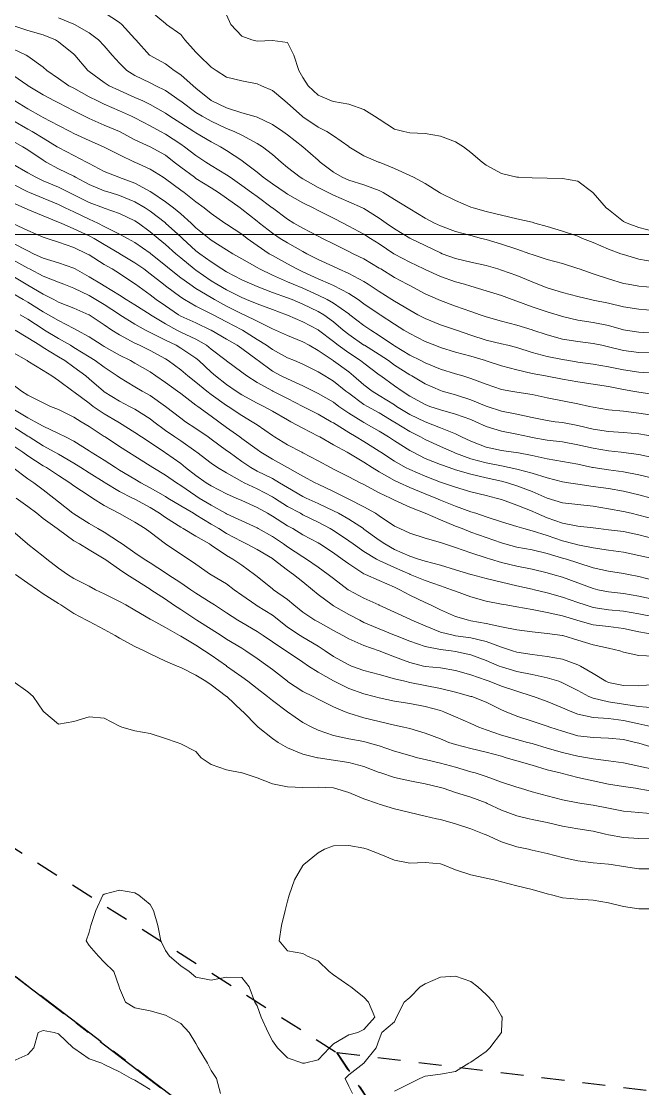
# Model space of a CAD drawing. Header units: centimetres. Extents: x 0 to 642158, y -847 to 649707.
# Drawn here: x 616994.03 to 617014.37, y 620159.41 to 620194.36 of the extents above; entities that cross this region are included whole.
import ezdxf

# ---------------------------------------------------------------- set-up
doc = ezdxf.new("R2010")
doc.units = ezdxf.units.CM
doc.header["$MEASUREMENT"] = 0
doc.linetypes.add('CENTERX2', pattern=[4, 2.5, -0.5, 0.5, -0.5])
doc.linetypes.add('JIS_02_0.7', pattern=[1.35, 0.75, -0.6])
for name, color, linetype, lineweight in [('MEV_grille', 254, 'Continuous', 9), ('WAL_parcellaire agricole', 7, 'JIS_02_0.7', 25), ('WAL_topographie 0.5', 253, 'Continuous', 20)]:
    doc.layers.add(name, color=color, linetype=linetype, lineweight=lineweight)
doc.layers.add('SPW_parcellaire cadastral', color=7, linetype='CENTERX2', lineweight=25, true_color=0xff0542)

# ---------------------------------------------------------------- blocks, each defined once
blk = doc.blocks.new('*U114')
at = {"layer": 'MEV_grille', "transparency": 33554687}
blk.add_lwpolyline([(-1338.461, 0), (1338.461, 0)], dxfattribs=at)
blk = doc.blocks.new('*U115')
at = {"layer": 'MEV_grille', "color": 0, "linetype": 'ByBlock', "lineweight": -2, "transparency": 16777216}
blk.add_blockref('*U114', (0, -2200), dxfattribs=at)

msp = doc.modelspace()

# ---------------------------------------------------------------- linework, layer by layer
at = {"layer": 'SPW_parcellaire cadastral'}
for points in [[(617146.257, 620375.609), (617171.917, 620342.183), (617234.747, 620260.301), (617106.707, 620158.882), (617115.103, 620149.589), (617064.759, 620106.478), (617053.863, 620117.239), (616968.009, 620182.814), (616937.386, 620218.037), (616956.282, 620268.99), (616938.408, 620293.768), (616934.252, 620317.224), (616964.517, 620340.941), (617015.701, 620270.757), (617035.118, 620286.317), (617053.068, 620300.715), (617070.714, 620314.879), (617111.129, 620347.351), (617146.257, 620375.609)], [(617064.759, 620106.478), (617136.737, 620039.849), (617121.465, 620033.179), (617084.443, 620011.372), (616963.37, 620180.072), (616968.009, 620182.814), (617053.863, 620117.239), (617064.759, 620106.478)]]:
    msp.add_lwpolyline(points, dxfattribs=at)
at = {"layer": 'WAL_parcellaire agricole'}
for points in [[(617008.458, 620154.4), (617004.365, 620160.596), (617050.958, 620154.904), (617075.457, 620161.407), (617091.456, 620167.909), (617122.459, 620142.163), (617165.706, 620162.168), (617223.952, 620191.924), (617274.948, 620218.93), (617287.196, 620231.681), (617256.444, 620253.677), (617263.942, 620268.928), (617277.439, 620290.929), (617285.816, 620301.128), (617299.437, 620313.432), (617306.604, 620316.52), (617318.353, 620318.751), (617331.123, 620318.633), (617342.936, 620315.937), (617354.937, 620308.938), (617365.438, 620299.44), (617398.944, 620245.444), (617410.112, 620235.279), (617419.446, 620223.447)], [(616814.972, 620053.628), (616740.957, 620187.285), (616763.872, 620197.621), (616785.453, 620210.873), (616845.948, 620253.88), (616873.445, 620272.883), (616895.443, 620289.885), (616917.191, 620305.471), (616928.44, 620312.222), (616940.443, 620291.39), (616945.861, 620276.474), (616947.695, 620267.475), (616936.951, 620221.391), (616939.069, 620211.428), (616952.954, 620195.393), (616968.962, 620184.092), (616986.584, 620171.864), (617004.365, 620160.596), (617008.458, 620154.4)]]:
    msp.add_lwpolyline(points, dxfattribs=at)
at = {"layer": 'WAL_topographie 0.5'}
for points in [[(617014.75, 620185.641), (617014.25, 620185.691), (617013.898, 620185.75), (617013.75, 620185.778), (617013.25, 620185.923), (617012.75, 620186.09), (617012.292, 620186.25), (617012.25, 620186.266), (617011.75, 620186.427), (617011.25, 620186.563), (617010.75, 620186.727), (617010.682, 620186.75), (617010.25, 620186.9), (617009.75, 620187.059), (617009.25, 620187.211), (617009.095, 620187.25), (617008.75, 620187.341), (617008.25, 620187.475), (617007.75, 620187.661), (617007.557, 620187.75), (617007.25, 620187.915), (617006.75, 620188.218), (617006.698, 620188.25), (617006.25, 620188.524), (617005.876, 620188.75), (617005.75, 620188.816), (617005.25, 620189.004), (617004.75, 620189.153), (617004.531, 620189.25), (617004.25, 620189.424), (617003.816, 620189.75), (617003.75, 620189.809), (617003.253, 620190.25), (617003.25, 620190.253), (617002.75, 620190.644), (617002.594, 620190.75), (617002.25, 620190.979), (617001.75, 620191.217), (617001.64, 620191.25), (617001.25, 620191.367), (617000.75, 620191.526), (617000.273, 620191.75), (617000.25, 620191.764), (616999.75, 620192.17), (616999.654, 620192.25), (616999.25, 620192.61), (616999.041, 620192.75), (616998.75, 620192.968), (616998.25, 620193.236), (616998.231, 620193.25), (616997.779, 620193.75), (616997.75, 620193.782), (616997.326, 620194.25), (616997.25, 620194.321), (616996.75, 620194.651)], [(617014.75, 620186.482), (617014.25, 620186.574), (617013.75, 620186.722), (617013.662, 620186.75), (617013.25, 620186.897), (617012.75, 620187.111), (617012.407, 620187.25), (617012.25, 620187.323), (617011.75, 620187.488), (617011.25, 620187.638), (617010.847, 620187.75), (617010.75, 620187.778), (617010.25, 620187.892), (617009.75, 620188.008), (617009.25, 620188.131), (617008.821, 620188.25), (617008.75, 620188.275), (617008.25, 620188.491), (617007.75, 620188.734), (617007.723, 620188.75), (617007.25, 620189.047), (617006.869, 620189.25), (617006.75, 620189.312), (617006.25, 620189.542), (617005.75, 620189.742), (617005.725, 620189.75), (617005.25, 620189.952), (617004.758, 620190.25), (617004.75, 620190.255), (617004.25, 620190.604), (617004.03, 620190.75), (617003.75, 620190.891), (617003.25, 620191.23), (617003.224, 620191.25), (617002.75, 620191.682), (617002.661, 620191.75), (617002.25, 620192.092), (617001.891, 620192.25), (617001.75, 620192.313), (617001.25, 620192.404), (617000.75, 620192.532), (617000.409, 620192.75), (617000.25, 620192.857), (616999.839, 620193.25), (616999.75, 620193.346), (616999.391, 620193.75), (616999.25, 620193.921), (616998.789, 620194.25), (616998.75, 620194.281), (616998.25, 620194.702)], [(617014.75, 620184.89), (617014.25, 620184.932), (617013.75, 620185.011), (617013.25, 620185.13), (617012.75, 620185.233), (617012.667, 620185.25), (617012.25, 620185.349), (617011.75, 620185.484), (617011.25, 620185.63), (617010.941, 620185.75), (617010.75, 620185.828), (617010.25, 620186.04), (617009.75, 620186.212), (617009.627, 620186.25), (617009.25, 620186.365), (617008.75, 620186.476), (617008.25, 620186.593), (617007.811, 620186.75), (617007.75, 620186.774), (617007.25, 620187.018), (617006.773, 620187.25), (617006.75, 620187.262), (617006.25, 620187.564), (617005.979, 620187.75), (617005.75, 620187.911), (617005.25, 620188.227), (617005.205, 620188.25), (617004.75, 620188.446), (617004.25, 620188.663), (617004.075, 620188.75), (617003.75, 620188.922), (617003.25, 620189.2), (617003.166, 620189.25), (617002.75, 620189.574), (617002.538, 620189.75), (617002.25, 620189.998), (617001.924, 620190.25), (617001.75, 620190.359), (617001.25, 620190.626), (617000.998, 620190.75), (617000.75, 620190.853), (617000.25, 620191.09), (616999.957, 620191.25), (616999.75, 620191.378), (616999.25, 620191.74), (616999.235, 620191.75), (616998.75, 620192.096), (616998.434, 620192.25), (616998.25, 620192.342), (616997.75, 620192.583), (616997.482, 620192.75), (616997.25, 620192.987), (616997.007, 620193.25), (616996.75, 620193.551), (616996.562, 620193.75), (616996.25, 620193.979), (616995.776, 620194.25), (616995.75, 620194.261), (616995.25, 620194.474)], [(617014.75, 620187.474), (617014.25, 620187.606), (617013.861, 620187.75), (617013.75, 620187.808), (617013.25, 620188.196), (617013.179, 620188.25), (617012.75, 620188.741), (617012.736, 620188.75), (617012.25, 620189.126), (617011.75, 620189.21), (617011.25, 620189.228), (617010.75, 620189.232), (617010.306, 620189.25), (617010.25, 620189.254), (617009.75, 620189.379), (617009.25, 620189.651), (617009.118, 620189.75), (617008.75, 620190.065), (617008.508, 620190.25), (617008.25, 620190.413), (617007.75, 620190.597), (617007.25, 620190.682), (617006.75, 620190.711), (617006.554, 620190.75), (617006.25, 620190.832), (617005.75, 620191.153), (617005.596, 620191.25), (617005.25, 620191.469), (617004.75, 620191.65), (617004.25, 620191.728), (617004.184, 620191.75), (617003.75, 620191.941), (617003.42, 620192.25), (617003.25, 620192.522), (617003.115, 620192.75), (617002.953, 620193.25), (617002.75, 620193.669), (617002.25, 620193.735), (617001.75, 620193.708), (617001.58, 620193.75), (617001.25, 620193.874), (617000.886, 620194.25), (617000.75, 620194.573)], [(617014.75, 620184.153), (617014.25, 620184.183), (617013.815, 620184.25), (617013.75, 620184.261), (617013.25, 620184.399), (617012.75, 620184.498), (617012.25, 620184.579), (617011.75, 620184.696), (617011.571, 620184.75), (617011.25, 620184.845), (617010.75, 620185.007), (617010.25, 620185.199), (617010.103, 620185.25), (617009.75, 620185.376), (617009.25, 620185.533), (617008.75, 620185.686), (617008.54, 620185.75), (617008.25, 620185.831), (617007.75, 620186.005), (617007.25, 620186.228), (617007.205, 620186.25), (617006.75, 620186.476), (617006.25, 620186.736), (617006.227, 620186.75), (617005.75, 620187.071), (617005.465, 620187.25), (617005.25, 620187.389), (617004.75, 620187.655), (617004.57, 620187.75), (617004.25, 620187.912), (617003.75, 620188.165), (617003.587, 620188.25), (617003.25, 620188.416), (617002.75, 620188.698), (617002.673, 620188.75), (617002.25, 620189.038), (617001.952, 620189.25), (617001.75, 620189.415), (617001.312, 620189.75), (617001.25, 620189.796), (617000.75, 620190.13), (617000.551, 620190.25), (617000.25, 620190.413), (616999.75, 620190.707), (616999.685, 620190.75), (616999.25, 620191.022), (616998.898, 620191.25), (616998.75, 620191.353), (616998.25, 620191.637), (616998.009, 620191.75), (616997.75, 620191.866), (616997.25, 620192.094), (616996.909, 620192.25), (616996.75, 620192.352), (616996.25, 620192.718), (616996.208, 620192.75), (616995.786, 620193.25), (616995.75, 620193.286), (616995.25, 620193.69), (616995.147, 620193.75), (616994.75, 620193.911), (616994.25, 620194.062), (616993.75, 620194.225)], [(617014.75, 620183.499), (617014.25, 620183.52), (617013.75, 620183.577), (617013.25, 620183.703), (617013.038, 620183.75), (617012.75, 620183.815), (617012.25, 620183.877), (617011.75, 620183.953), (617011.25, 620184.091), (617010.775, 620184.25), (617010.75, 620184.258), (617010.25, 620184.406), (617009.75, 620184.542), (617009.25, 620184.683), (617009.055, 620184.75), (617008.75, 620184.858), (617008.25, 620185.036), (617007.75, 620185.218), (617007.678, 620185.25), (617007.25, 620185.441), (617006.75, 620185.704), (617006.668, 620185.75), (617006.25, 620185.969), (617005.799, 620186.25), (617005.75, 620186.281), (617005.25, 620186.586), (617004.901, 620186.75), (617004.75, 620186.826), (617004.25, 620187.072), (617003.897, 620187.25), (617003.75, 620187.326), (617003.25, 620187.582), (617002.957, 620187.75), (617002.75, 620187.878), (617002.25, 620188.248), (617002.247, 620188.25), (617001.75, 620188.619), (617001.572, 620188.75), (617001.25, 620188.98), (617000.866, 620189.25), (617000.75, 620189.335), (617000.25, 620189.642), (617000.073, 620189.75), (616999.75, 620189.962), (616999.377, 620190.25), (616999.25, 620190.337), (616998.75, 620190.668), (616998.591, 620190.75), (616998.25, 620190.936), (616997.75, 620191.197), (616997.643, 620191.25), (616997.25, 620191.432), (616996.75, 620191.647), (616996.528, 620191.75), (616996.25, 620191.886), (616995.75, 620192.167), (616995.592, 620192.25), (616995.25, 620192.485), (616994.87, 620192.75), (616994.75, 620192.858), (616994.25, 620193.217), (616994.193, 620193.25), (616993.75, 620193.454)], [(617014.75, 620182.834), (617014.25, 620182.876), (617013.75, 620182.943), (617013.25, 620183.044), (617012.75, 620183.13), (617012.25, 620183.203), (617011.955, 620183.25), (617011.75, 620183.283), (617011.25, 620183.381), (617010.75, 620183.52), (617010.25, 620183.675), (617009.961, 620183.75), (617009.75, 620183.803), (617009.25, 620183.924), (617008.75, 620184.084), (617008.282, 620184.25), (617008.25, 620184.262), (617007.75, 620184.425), (617007.25, 620184.625), (617007.013, 620184.75), (617006.75, 620184.896), (617006.25, 620185.195), (617006.163, 620185.25), (617005.75, 620185.515), (617005.388, 620185.75), (617005.25, 620185.837), (617004.75, 620186.102), (617004.415, 620186.25), (617004.25, 620186.327), (617003.75, 620186.561), (617003.381, 620186.75), (617003.25, 620186.822), (617002.75, 620187.104), (617002.507, 620187.25), (617002.25, 620187.423), (617001.834, 620187.75), (617001.75, 620187.819), (617001.25, 620188.212), (617001.198, 620188.25), (617000.75, 620188.568), (617000.493, 620188.75), (617000.25, 620188.905), (616999.75, 620189.216), (616999.702, 620189.25), (616999.25, 620189.582), (616999.039, 620189.75), (616998.75, 620189.973), (616998.25, 620190.249), (616998.248, 620190.25), (616997.75, 620190.483), (616997.25, 620190.748), (616997.246, 620190.75), (616996.75, 620190.961), (616996.25, 620191.174), (616996.097, 620191.25), (616995.75, 620191.427), (616995.25, 620191.685), (616995.121, 620191.75), (616994.75, 620191.946), (616994.262, 620192.25), (616994.25, 620192.259), (616993.75, 620192.594)], [(617014.75, 620182.137), (617014.25, 620182.211), (617014.05, 620182.25), (617013.75, 620182.306), (617013.25, 620182.399), (617012.75, 620182.473), (617012.25, 620182.551), (617011.75, 620182.646), (617011.25, 620182.738), (617011.189, 620182.75), (617010.75, 620182.833), (617010.25, 620182.943), (617009.75, 620183.082), (617009.25, 620183.244), (617009.232, 620183.25), (617008.75, 620183.39), (617008.25, 620183.53), (617007.75, 620183.68), (617007.565, 620183.75), (617007.25, 620183.872), (617006.75, 620184.132), (617006.559, 620184.25), (617006.25, 620184.441), (617005.782, 620184.75), (617005.75, 620184.771), (617005.25, 620185.113), (617005.055, 620185.25), (617004.75, 620185.443), (617004.25, 620185.705), (617004.149, 620185.75), (617003.75, 620185.93), (617003.25, 620186.158), (617003.051, 620186.25), (617002.75, 620186.416), (617002.25, 620186.688), (617002.148, 620186.75), (617001.75, 620187.022), (617001.43, 620187.25), (617001.25, 620187.387), (617000.75, 620187.712), (617000.692, 620187.75), (617000.25, 620188.062), (617000.018, 620188.25), (616999.75, 620188.449), (616999.361, 620188.75), (616999.25, 620188.828), (616998.75, 620189.199), (616998.671, 620189.25), (616998.25, 620189.519), (616997.75, 620189.746), (616997.739, 620189.75), (616997.25, 620189.983), (616996.75, 620190.238), (616996.727, 620190.25), (616996.25, 620190.452), (616995.75, 620190.688), (616995.629, 620190.75), (616995.25, 620190.948), (616994.75, 620191.206), (616994.67, 620191.25), (616994.25, 620191.495), (616993.818, 620191.75)], [(617014.75, 620181.451), (617014.25, 620181.528), (617013.75, 620181.589), (617013.25, 620181.641), (617012.75, 620181.724), (617012.636, 620181.75), (617012.25, 620181.838), (617011.75, 620181.937), (617011.25, 620182.029), (617010.75, 620182.141), (617010.25, 620182.219), (617010.06, 620182.25), (617009.75, 620182.303), (617009.25, 620182.476), (617008.75, 620182.668), (617008.482, 620182.75), (617008.25, 620182.818), (617007.75, 620182.965), (617007.25, 620183.174), (617007.106, 620183.25), (617006.75, 620183.432), (617006.25, 620183.731), (617006.221, 620183.75), (617005.75, 620184.072), (617005.469, 620184.25), (617005.25, 620184.402), (617004.792, 620184.75), (617004.75, 620184.78), (617004.25, 620185.132), (617004.043, 620185.25), (617003.75, 620185.395), (617003.25, 620185.617), (617002.927, 620185.75), (617002.75, 620185.831), (617002.25, 620186.045), (617001.832, 620186.25), (617001.75, 620186.298), (617001.25, 620186.585), (617000.957, 620186.75), (617000.75, 620186.879), (617000.25, 620187.196), (617000.179, 620187.25), (616999.75, 620187.598), (616999.588, 620187.75), (616999.25, 620188.054), (616999.013, 620188.25), (616998.75, 620188.452), (616998.307, 620188.75), (616998.25, 620188.788), (616997.75, 620189.058), (616997.25, 620189.243), (616997.226, 620189.25), (616996.75, 620189.438), (616996.25, 620189.705), (616996.167, 620189.75), (616995.75, 620189.969), (616995.25, 620190.223), (616995.208, 620190.25), (616994.75, 620190.527), (616994.386, 620190.75), (616994.25, 620190.829), (616993.75, 620191.115)], [(617014.75, 620180.761), (617014.25, 620180.852), (617013.75, 620180.894), (617013.25, 620180.928), (617012.75, 620181.008), (617012.25, 620181.125), (617011.75, 620181.223), (617011.511, 620181.25), (617011.25, 620181.284), (617010.75, 620181.383), (617010.25, 620181.497), (617009.75, 620181.597), (617009.285, 620181.75), (617009.25, 620181.762), (617008.75, 620181.967), (617008.25, 620182.126), (617007.805, 620182.25), (617007.75, 620182.267), (617007.25, 620182.484), (617006.819, 620182.75), (617006.75, 620182.788), (617006.25, 620183.105), (617006.047, 620183.25), (617005.75, 620183.446), (617005.264, 620183.75), (617005.25, 620183.759), (617004.75, 620184.101), (617004.565, 620184.25), (617004.25, 620184.518), (617003.932, 620184.75), (617003.75, 620184.861), (617003.25, 620185.102), (617002.899, 620185.25), (617002.75, 620185.309), (617002.25, 620185.482), (617001.75, 620185.679), (617001.578, 620185.75), (617001.25, 620185.899), (617000.75, 620186.152), (617000.592, 620186.25), (617000.25, 620186.479), (616999.876, 620186.75), (616999.75, 620186.848), (616999.305, 620187.25), (616999.25, 620187.302), (616998.758, 620187.75), (616998.75, 620187.757), (616998.25, 620188.141), (616998.082, 620188.25), (616997.75, 620188.448), (616997.25, 620188.656), (616996.938, 620188.75), (616996.75, 620188.808), (616996.25, 620189.01), (616995.811, 620189.25), (616995.75, 620189.286), (616995.25, 620189.531), (616994.845, 620189.75), (616994.75, 620189.81), (616994.25, 620190.15), (616994.08, 620190.25), (616993.75, 620190.431)], [(617014.75, 620180.07), (617014.25, 620180.176), (617013.75, 620180.241), (617013.667, 620180.25), (617013.25, 620180.293), (617012.75, 620180.378), (617012.25, 620180.491), (617011.75, 620180.585), (617011.25, 620180.649), (617010.75, 620180.734), (617010.671, 620180.75), (617010.25, 620180.839), (617009.75, 620180.935), (617009.25, 620181.091), (617008.913, 620181.25), (617008.75, 620181.318), (617008.25, 620181.494), (617007.75, 620181.637), (617007.409, 620181.75), (617007.25, 620181.809), (617006.75, 620182.085), (617006.499, 620182.25), (617006.25, 620182.429), (617005.805, 620182.75), (617005.75, 620182.789), (617005.25, 620183.163), (617005.14, 620183.25), (617004.75, 620183.503), (617004.408, 620183.75), (617004.25, 620183.876), (617003.763, 620184.25), (617003.75, 620184.26), (617003.25, 620184.522), (617002.75, 620184.736), (617002.716, 620184.75), (617002.25, 620184.918), (617001.75, 620185.108), (617001.399, 620185.25), (617001.25, 620185.312), (617000.75, 620185.564), (617000.433, 620185.75), (617000.25, 620185.866), (616999.75, 620186.206), (616999.691, 620186.25), (616999.25, 620186.61), (616999.086, 620186.75), (616998.75, 620187.055), (616998.514, 620187.25), (616998.25, 620187.471), (616997.871, 620187.75), (616997.75, 620187.829), (616997.25, 620188.061), (616996.75, 620188.237), (616996.719, 620188.25), (616996.25, 620188.426), (616995.75, 620188.676), (616995.603, 620188.75), (616995.25, 620188.929), (616994.75, 620189.14), (616994.507, 620189.25), (616994.25, 620189.398), (616993.75, 620189.679)], [(617014.75, 620179.389), (617014.25, 620179.512), (617013.75, 620179.61), (617013.25, 620179.675), (617012.75, 620179.746), (617012.731, 620179.75), (617012.25, 620179.854), (617011.75, 620179.951), (617011.25, 620180.036), (617010.75, 620180.139), (617010.25, 620180.237), (617010.149, 620180.25), (617009.75, 620180.31), (617009.25, 620180.414), (617008.75, 620180.607), (617008.447, 620180.75), (617008.25, 620180.848), (617007.75, 620181.052), (617007.25, 620181.249), (617007.249, 620181.25), (617006.75, 620181.487), (617006.319, 620181.75), (617006.25, 620181.797), (617005.75, 620182.112), (617005.518, 620182.25), (617005.25, 620182.452), (617004.909, 620182.75), (617004.75, 620182.877), (617004.25, 620183.245), (617004.242, 620183.25), (617003.75, 620183.584), (617003.452, 620183.75), (617003.25, 620183.861), (617002.75, 620184.07), (617002.349, 620184.25), (617002.25, 620184.291), (617001.75, 620184.538), (617001.323, 620184.75), (617001.25, 620184.783), (617000.75, 620185.035), (617000.357, 620185.25), (617000.25, 620185.313), (616999.75, 620185.611), (616999.544, 620185.75), (616999.25, 620185.965), (616998.889, 620186.25), (616998.75, 620186.368), (616998.269, 620186.75), (616998.25, 620186.766), (616997.75, 620187.115), (616997.505, 620187.25), (616997.25, 620187.393), (616996.75, 620187.643), (616996.534, 620187.75), (616996.25, 620187.88), (616995.75, 620188.116), (616995.471, 620188.25), (616995.25, 620188.362), (616994.75, 620188.573), (616994.304, 620188.75), (616994.25, 620188.773), (616993.75, 620189.029)], [(617014.647, 620178.75), (617014.25, 620178.86), (617013.75, 620178.975), (617013.25, 620179.059), (617012.75, 620179.131), (617012.25, 620179.2), (617011.949, 620179.25), (617011.75, 620179.285), (617011.25, 620179.415), (617010.75, 620179.566), (617010.25, 620179.698), (617010.006, 620179.75), (617009.75, 620179.801), (617009.25, 620179.899), (617008.75, 620180.035), (617008.25, 620180.222), (617008.177, 620180.25), (617007.75, 620180.439), (617007.25, 620180.665), (617007.097, 620180.75), (617006.75, 620180.927), (617006.25, 620181.236), (617006.229, 620181.25), (617005.75, 620181.539), (617005.364, 620181.75), (617005.25, 620181.816), (617004.75, 620182.179), (617004.658, 620182.25), (617004.25, 620182.582), (617003.973, 620182.75), (617003.75, 620182.886), (617003.25, 620183.137), (617002.974, 620183.25), (617002.75, 620183.344), (617002.25, 620183.61), (617002.059, 620183.75), (617001.75, 620183.944), (617001.269, 620184.25), (617001.25, 620184.26), (617000.75, 620184.518), (617000.317, 620184.75), (617000.25, 620184.785), (616999.75, 620185.033), (616999.375, 620185.25), (616999.25, 620185.33), (616998.75, 620185.698), (616998.682, 620185.75), (616998.25, 620186.094), (616998.045, 620186.25), (616997.75, 620186.455), (616997.254, 620186.75), (616997.25, 620186.752), (616996.75, 620187.048), (616996.414, 620187.25), (616996.25, 620187.338), (616995.75, 620187.564), (616995.334, 620187.75), (616995.25, 620187.787), (616994.75, 620187.993), (616994.25, 620188.195), (616994.127, 620188.25), (616993.75, 620188.41)], [(617014.75, 620178.06), (617014.25, 620178.193), (617013.991, 620178.25), (617013.75, 620178.305), (617013.25, 620178.395), (617012.75, 620178.488), (617012.25, 620178.536), (617011.75, 620178.59), (617011.25, 620178.748), (617011.246, 620178.75), (617010.75, 620178.963), (617010.25, 620179.151), (617009.948, 620179.25), (617009.75, 620179.303), (617009.25, 620179.413), (617008.75, 620179.53), (617008.25, 620179.679), (617008.037, 620179.75), (617007.75, 620179.848), (617007.25, 620180.048), (617006.856, 620180.25), (617006.75, 620180.308), (617006.25, 620180.622), (617006.056, 620180.75), (617005.75, 620180.941), (617005.25, 620181.228), (617005.213, 620181.25), (617004.75, 620181.527), (617004.428, 620181.75), (617004.25, 620181.886), (617003.75, 620182.175), (617003.6, 620182.25), (617003.25, 620182.425), (617002.75, 620182.648), (617002.538, 620182.75), (617002.25, 620182.904), (617001.788, 620183.25), (617001.75, 620183.278), (617001.25, 620183.649), (617001.099, 620183.75), (617000.75, 620183.947), (617000.25, 620184.245), (617000.24, 620184.25), (616999.75, 620184.482), (616999.25, 620184.709), (616999.179, 620184.75), (616998.75, 620185.043), (616998.447, 620185.25), (616998.25, 620185.399), (616997.774, 620185.75), (616997.75, 620185.768), (616997.25, 620186.101), (616997.003, 620186.25), (616996.75, 620186.396), (616996.25, 620186.711), (616996.176, 620186.75), (616995.75, 620186.95), (616995.25, 620187.127), (616994.878, 620187.25), (616994.75, 620187.295), (616994.25, 620187.507), (616993.75, 620187.737)], [(617014.75, 620177.419), (617014.25, 620177.544), (617013.75, 620177.654), (617013.25, 620177.713), (617012.929, 620177.75), (617012.75, 620177.773), (617012.25, 620177.83), (617011.75, 620177.927), (617011.25, 620178.103), (617010.895, 620178.25), (617010.75, 620178.317), (617010.25, 620178.518), (617009.75, 620178.698), (617009.578, 620178.75), (617009.25, 620178.836), (617008.75, 620178.957), (617008.25, 620179.103), (617007.821, 620179.25), (617007.75, 620179.273), (617007.25, 620179.464), (617006.75, 620179.68), (617006.609, 620179.75), (617006.25, 620179.955), (617005.796, 620180.25), (617005.75, 620180.28), (617005.25, 620180.601), (617004.999, 620180.75), (617004.75, 620180.894), (617004.25, 620181.21), (617004.181, 620181.25), (617003.75, 620181.493), (617003.253, 620181.75), (617003.25, 620181.752), (617002.75, 620182.013), (617002.268, 620182.25), (617002.25, 620182.259), (617001.75, 620182.531), (617001.411, 620182.75), (617001.25, 620182.873), (617000.75, 620183.238), (617000.736, 620183.25), (617000.25, 620183.627), (617000.095, 620183.75), (616999.75, 620183.953), (616999.25, 620184.184), (616999.122, 620184.25), (616998.75, 620184.459), (616998.264, 620184.75), (616998.25, 620184.759), (616997.75, 620185.072), (616997.468, 620185.25), (616997.25, 620185.397), (616996.75, 620185.699), (616996.659, 620185.75), (616996.25, 620185.997), (616995.792, 620186.25), (616995.75, 620186.274), (616995.25, 620186.455), (616994.75, 620186.601), (616994.433, 620186.75), (616994.25, 620186.84), (616993.75, 620187.098)], [(617014.75, 620176.755), (617014.25, 620176.872), (617013.75, 620176.979), (617013.25, 620177.045), (617012.75, 620177.119), (617012.25, 620177.215), (617012.125, 620177.25), (617011.75, 620177.35), (617011.25, 620177.519), (617010.75, 620177.68), (617010.482, 620177.75), (617010.25, 620177.818), (617009.75, 620177.976), (617009.25, 620178.138), (617008.909, 620178.25), (617008.75, 620178.3), (617008.25, 620178.481), (617007.75, 620178.685), (617007.601, 620178.75), (617007.25, 620178.891), (617006.75, 620179.097), (617006.413, 620179.25), (617006.25, 620179.327), (617005.75, 620179.603), (617005.517, 620179.75), (617005.25, 620179.927), (617004.75, 620180.223), (617004.701, 620180.25), (617004.25, 620180.492), (617003.805, 620180.75), (617003.75, 620180.781), (617003.25, 620181.036), (617002.857, 620181.25), (617002.75, 620181.307), (617002.25, 620181.594), (617001.972, 620181.75), (617001.75, 620181.858), (617001.25, 620182.131), (617001.065, 620182.25), (617000.75, 620182.468), (617000.387, 620182.75), (617000.25, 620182.869), (616999.847, 620183.25), (616999.75, 620183.328), (616999.25, 620183.66), (616999.099, 620183.75), (616998.75, 620183.919), (616998.25, 620184.173), (616998.099, 620184.25), (616997.75, 620184.44), (616997.261, 620184.75), (616997.25, 620184.757), (616996.75, 620185.083), (616996.469, 620185.25), (616996.25, 620185.376), (616995.75, 620185.616), (616995.426, 620185.75), (616995.25, 620185.822), (616994.75, 620186.011), (616994.301, 620186.25), (616994.25, 620186.276), (616993.75, 620186.552)], [(617014.75, 620176.051), (617014.25, 620176.178), (617013.91, 620176.25), (617013.75, 620176.285), (617013.25, 620176.353), (617012.75, 620176.465), (617012.25, 620176.625), (617011.877, 620176.75), (617011.75, 620176.787), (617011.25, 620176.929), (617010.75, 620177.05), (617010.25, 620177.146), (617009.858, 620177.25), (617009.75, 620177.281), (617009.25, 620177.458), (617008.75, 620177.636), (617008.461, 620177.75), (617008.25, 620177.833), (617007.75, 620178.036), (617007.258, 620178.25), (617007.25, 620178.253), (617006.75, 620178.453), (617006.25, 620178.684), (617006.123, 620178.75), (617005.75, 620178.922), (617005.25, 620179.19), (617005.126, 620179.25), (617004.75, 620179.448), (617004.25, 620179.699), (617004.153, 620179.75), (617003.75, 620179.972), (617003.25, 620180.231), (617003.213, 620180.25), (617002.75, 620180.49), (617002.323, 620180.75), (617002.25, 620180.796), (617001.75, 620181.144), (617001.59, 620181.25), (617001.25, 620181.448), (617000.803, 620181.75), (617000.75, 620181.784), (617000.25, 620182.143), (617000.109, 620182.25), (616999.75, 620182.546), (616999.486, 620182.75), (616999.25, 620182.945), (616998.839, 620183.25), (616998.75, 620183.304), (616998.25, 620183.577), (616997.898, 620183.75), (616997.75, 620183.82), (616997.25, 620184.093), (616997, 620184.25), (616996.75, 620184.418), (616996.25, 620184.744), (616996.239, 620184.75), (616995.75, 620184.967), (616995.25, 620185.167), (616995.092, 620185.25), (616994.75, 620185.423), (616994.25, 620185.717), (616994.193, 620185.75), (616993.75, 620186.012)], [(617014.75, 620175.424), (617014.25, 620175.534), (617013.75, 620175.622), (617013.25, 620175.675), (617012.909, 620175.75), (617012.75, 620175.789), (617012.25, 620175.975), (617011.75, 620176.156), (617011.433, 620176.25), (617011.25, 620176.302), (617010.75, 620176.418), (617010.25, 620176.524), (617009.75, 620176.645), (617009.394, 620176.75), (617009.25, 620176.795), (617008.75, 620176.958), (617008.25, 620177.13), (617007.888, 620177.25), (617007.75, 620177.297), (617007.25, 620177.441), (617006.75, 620177.597), (617006.421, 620177.75), (617006.25, 620177.834), (617005.75, 620178.165), (617005.622, 620178.25), (617005.25, 620178.466), (617004.75, 620178.718), (617004.683, 620178.75), (617004.25, 620178.96), (617003.75, 620179.205), (617003.657, 620179.25), (617003.25, 620179.47), (617002.75, 620179.745), (617002.741, 620179.75), (617002.25, 620180.025), (617001.872, 620180.25), (617001.75, 620180.335), (617001.25, 620180.702), (617001.184, 620180.75), (617000.75, 620181.061), (617000.495, 620181.25), (617000.25, 620181.429), (616999.809, 620181.75), (616999.75, 620181.793), (616999.25, 620182.175), (616999.15, 620182.25), (616998.75, 620182.536), (616998.437, 620182.75), (616998.25, 620182.877), (616997.75, 620183.17), (616997.609, 620183.25), (616997.25, 620183.426), (616996.75, 620183.709), (616996.684, 620183.75), (616996.25, 620184.028), (616995.851, 620184.25), (616995.75, 620184.305), (616995.25, 620184.558), (616994.921, 620184.75), (616994.75, 620184.846), (616994.25, 620185.164), (616994.089, 620185.25), (616993.75, 620185.443)], [(617014.75, 620174.857), (617014.25, 620174.957), (617013.75, 620175.043), (617013.25, 620175.093), (617012.75, 620175.171), (617012.491, 620175.25), (617012.25, 620175.332), (617011.75, 620175.503), (617011.25, 620175.649), (617010.833, 620175.75), (617010.75, 620175.77), (617010.25, 620175.88), (617009.75, 620175.997), (617009.25, 620176.111), (617008.753, 620176.25), (617008.75, 620176.251), (617008.25, 620176.402), (617007.75, 620176.548), (617007.25, 620176.682), (617007.033, 620176.75), (617006.75, 620176.846), (617006.25, 620177.067), (617005.928, 620177.25), (617005.75, 620177.375), (617005.25, 620177.736), (617005.23, 620177.75), (617004.75, 620178.057), (617004.415, 620178.25), (617004.25, 620178.333), (617003.75, 620178.571), (617003.362, 620178.75), (617003.25, 620178.805), (617002.75, 620179.096), (617002.489, 620179.25), (617002.25, 620179.387), (617001.75, 620179.635), (617001.544, 620179.75), (617001.25, 620179.95), (617000.832, 620180.25), (617000.75, 620180.311), (617000.25, 620180.678), (617000.151, 620180.75), (616999.75, 620181.029), (616999.411, 620181.25), (616999.25, 620181.366), (616998.751, 620181.75), (616998.75, 620181.751), (616998.25, 620182.102), (616997.989, 620182.25), (616997.75, 620182.395), (616997.25, 620182.695), (616997.176, 620182.75), (616996.75, 620183.03), (616996.452, 620183.25), (616996.25, 620183.377), (616995.75, 620183.684), (616995.642, 620183.75), (616995.25, 620183.974), (616994.796, 620184.25), (616994.75, 620184.278), (616994.25, 620184.61), (616994, 620184.75)], [(617014.75, 620174.282), (617014.25, 620174.365), (617013.75, 620174.475), (617013.25, 620174.544), (617012.75, 620174.601), (617012.25, 620174.739), (617012.216, 620174.75), (617011.75, 620174.892), (617011.25, 620175.004), (617010.75, 620175.106), (617010.25, 620175.19), (617009.902, 620175.25), (617009.75, 620175.276), (617009.25, 620175.371), (617008.75, 620175.511), (617008.25, 620175.697), (617008.117, 620175.75), (617007.75, 620175.871), (617007.25, 620176.05), (617006.766, 620176.25), (617006.75, 620176.256), (617006.25, 620176.472), (617005.75, 620176.7), (617005.655, 620176.75), (617005.25, 620177), (617004.895, 620177.25), (617004.75, 620177.35), (617004.25, 620177.687), (617004.144, 620177.75), (617003.75, 620177.958), (617003.25, 620178.205), (617003.17, 620178.25), (617002.75, 620178.477), (617002.317, 620178.75), (617002.25, 620178.791), (617001.75, 620179.05), (617001.331, 620179.25), (617001.25, 620179.293), (617000.75, 620179.572), (617000.454, 620179.75), (617000.25, 620179.891), (616999.782, 620180.25), (616999.75, 620180.273), (616999.25, 620180.619), (616999.058, 620180.75), (616998.75, 620180.965), (616998.368, 620181.25), (616998.25, 620181.34), (616997.75, 620181.656), (616997.573, 620181.75), (616997.25, 620181.918), (616996.75, 620182.231), (616996.725, 620182.25), (616996.25, 620182.657), (616996.14, 620182.75), (616995.75, 620183.037), (616995.456, 620183.25), (616995.25, 620183.376), (616994.75, 620183.679), (616994.638, 620183.75), (616994.25, 620183.995), (616993.83, 620184.25)], [(617014.75, 620173.572), (617014.25, 620173.599), (617013.75, 620173.706), (617013.628, 620173.75), (617013.25, 620173.838), (617012.75, 620173.944), (617012.25, 620174.101), (617011.763, 620174.25), (617011.75, 620174.253), (617011.25, 620174.319), (617010.75, 620174.369), (617010.25, 620174.434), (617009.75, 620174.532), (617009.25, 620174.643), (617008.75, 620174.735), (617008.672, 620174.75), (617008.25, 620174.871), (617007.75, 620175.091), (617007.429, 620175.25), (617007.25, 620175.331), (617006.75, 620175.571), (617006.422, 620175.75), (617006.25, 620175.831), (617005.75, 620176.051), (617005.295, 620176.25), (617005.25, 620176.27), (617004.75, 620176.591), (617004.539, 620176.75), (617004.25, 620176.956), (617003.8, 620177.25), (617003.75, 620177.28), (617003.25, 620177.549), (617002.919, 620177.75), (617002.75, 620177.843), (617002.25, 620178.155), (617002.089, 620178.25), (617001.75, 620178.442), (617001.25, 620178.671), (617001.068, 620178.75), (617000.75, 620178.889), (617000.25, 620179.146), (617000.081, 620179.25), (616999.75, 620179.483), (616999.411, 620179.75), (616999.25, 620179.878), (616998.75, 620180.228), (616998.716, 620180.25), (616998.25, 620180.569), (616997.971, 620180.75), (616997.75, 620180.898), (616997.25, 620181.212), (616997.19, 620181.25), (616996.75, 620181.505), (616996.384, 620181.75), (616996.25, 620181.851), (616995.75, 620182.232), (616995.722, 620182.25), (616995.25, 620182.601), (616995.031, 620182.75), (616994.75, 620182.926), (616994.25, 620183.232), (616994.223, 620183.25), (616993.75, 620183.51)], [(617014.75, 620172.645), (617014.25, 620172.606), (617013.75, 620172.611), (617013.25, 620172.711), (617013.163, 620172.75), (617012.75, 620173.011), (617012.332, 620173.25), (617012.25, 620173.291), (617011.75, 620173.475), (617011.25, 620173.565), (617010.75, 620173.626), (617010.25, 620173.708), (617010.115, 620173.75), (617009.75, 620173.865), (617009.25, 620174.048), (617008.75, 620174.17), (617008.25, 620174.242), (617008.211, 620174.25), (617007.75, 620174.364), (617007.25, 620174.565), (617006.82, 620174.75), (617006.75, 620174.783), (617006.25, 620175.009), (617005.75, 620175.242), (617005.731, 620175.25), (617005.25, 620175.467), (617004.75, 620175.737), (617004.732, 620175.75), (617004.25, 620176.113), (617004.078, 620176.25), (617003.75, 620176.489), (617003.373, 620176.75), (617003.25, 620176.824), (617002.75, 620177.152), (617002.61, 620177.25), (617002.25, 620177.486), (617001.785, 620177.75), (617001.75, 620177.771), (617001.25, 620178.004), (617000.75, 620178.232), (617000.719, 620178.25), (617000.25, 620178.514), (616999.858, 620178.75), (616999.75, 620178.817), (616999.25, 620179.162), (616999.113, 620179.25), (616998.75, 620179.499), (616998.335, 620179.75), (616998.25, 620179.804), (616997.75, 620180.118), (616997.543, 620180.25), (616997.25, 620180.439), (616996.781, 620180.75), (616996.75, 620180.77), (616996.25, 620181.092), (616995.989, 620181.25), (616995.75, 620181.399), (616995.25, 620181.646), (616994.99, 620181.75), (616994.75, 620181.865), (616994.25, 620182.118), (616994.036, 620182.25), (616993.75, 620182.466)], [(617014.75, 620171.884), (617014.25, 620171.929), (617013.75, 620172.007), (617013.25, 620172.077), (617012.75, 620172.193), (617012.611, 620172.25), (617012.25, 620172.45), (617011.75, 620172.705), (617011.624, 620172.75), (617011.25, 620172.861), (617010.75, 620172.97), (617010.25, 620173.075), (617009.75, 620173.22), (617009.677, 620173.25), (617009.25, 620173.434), (617008.75, 620173.616), (617008.25, 620173.728), (617008.099, 620173.75), (617007.75, 620173.796), (617007.25, 620173.889), (617006.75, 620174.063), (617006.283, 620174.25), (617006.25, 620174.263), (617005.75, 620174.463), (617005.25, 620174.68), (617005.111, 620174.75), (617004.75, 620174.936), (617004.25, 620175.225), (617004.21, 620175.25), (617003.75, 620175.589), (617003.56, 620175.75), (617003.25, 620176.003), (617002.94, 620176.25), (617002.75, 620176.387), (617002.279, 620176.75), (617002.25, 620176.77), (617001.75, 620177.068), (617001.407, 620177.25), (617001.25, 620177.325), (617000.75, 620177.59), (617000.499, 620177.75), (617000.25, 620177.898), (616999.75, 620178.2), (616999.664, 620178.25), (616999.25, 620178.493), (616998.831, 620178.75), (616998.75, 620178.801), (616998.25, 620179.088), (616997.944, 620179.25), (616997.75, 620179.365), (616997.25, 620179.665), (616997.116, 620179.75), (616996.75, 620179.99), (616996.323, 620180.25), (616996.25, 620180.297), (616995.75, 620180.611), (616995.478, 620180.75), (616995.25, 620180.864), (616994.75, 620181.101), (616994.482, 620181.25), (616994.25, 620181.378), (616993.75, 620181.676)], [(617014.734, 620171.25), (617014.25, 620171.359), (617013.75, 620171.471), (617013.25, 620171.529), (617012.75, 620171.563), (617012.25, 620171.676), (617012.05, 620171.75), (617011.75, 620171.878), (617011.25, 620172.084), (617010.803, 620172.25), (617010.75, 620172.267), (617010.25, 620172.422), (617009.75, 620172.591), (617009.343, 620172.75), (617009.25, 620172.785), (617008.75, 620172.966), (617008.25, 620173.107), (617007.75, 620173.188), (617007.25, 620173.238), (617007.198, 620173.25), (617006.75, 620173.361), (617006.25, 620173.555), (617005.752, 620173.75), (617005.75, 620173.751), (617005.25, 620173.923), (617004.75, 620174.143), (617004.557, 620174.25), (617004.25, 620174.414), (617003.75, 620174.692), (617003.643, 620174.75), (617003.25, 620175.011), (617002.956, 620175.25), (617002.75, 620175.425), (617002.288, 620175.75), (617002.25, 620175.778), (617001.75, 620176.177), (617001.666, 620176.25), (617001.25, 620176.556), (617000.957, 620176.75), (617000.75, 620176.868), (617000.25, 620177.21), (617000.191, 620177.25), (616999.75, 620177.504), (616999.335, 620177.75), (616999.25, 620177.797), (616998.75, 620178.115), (616998.56, 620178.25), (616998.25, 620178.437), (616997.75, 620178.709), (616997.67, 620178.75), (616997.25, 620178.965), (616996.776, 620179.25), (616996.75, 620179.267), (616996.25, 620179.576), (616995.979, 620179.75), (616995.75, 620179.894), (616995.25, 620180.184), (616995.135, 620180.25), (616994.75, 620180.46), (616994.291, 620180.75), (616994.25, 620180.774), (616993.75, 620181.088)], [(617014.75, 620170.577), (617014.25, 620170.722), (617014.142, 620170.75), (617013.75, 620170.843), (617013.25, 620170.892), (617012.75, 620170.905), (617012.25, 620170.969), (617011.75, 620171.113), (617011.33, 620171.25), (617011.25, 620171.279), (617010.75, 620171.449), (617010.25, 620171.608), (617009.899, 620171.75), (617009.75, 620171.815), (617009.25, 620172.064), (617008.775, 620172.25), (617008.75, 620172.258), (617008.25, 620172.394), (617007.75, 620172.513), (617007.25, 620172.61), (617006.75, 620172.713), (617006.59, 620172.75), (617006.25, 620172.836), (617005.75, 620172.972), (617005.25, 620173.105), (617004.844, 620173.25), (617004.75, 620173.286), (617004.25, 620173.567), (617003.983, 620173.75), (617003.75, 620173.902), (617003.25, 620174.199), (617003.166, 620174.25), (617002.75, 620174.522), (617002.458, 620174.75), (617002.25, 620174.914), (617001.75, 620175.223), (617001.705, 620175.25), (617001.25, 620175.574), (617001.004, 620175.75), (617000.75, 620175.939), (617000.25, 620176.236), (617000.228, 620176.25), (616999.75, 620176.584), (616999.501, 620176.75), (616999.25, 620176.908), (616998.754, 620177.25), (616998.75, 620177.252), (616998.25, 620177.633), (616998.091, 620177.75), (616997.75, 620177.961), (616997.25, 620178.239), (616997.23, 620178.25), (616996.75, 620178.507), (616996.364, 620178.75), (616996.25, 620178.818), (616995.75, 620179.152), (616995.623, 620179.25), (616995.25, 620179.491), (616994.855, 620179.75), (616994.75, 620179.81), (616994.25, 620180.136), (616994.085, 620180.25), (616993.75, 620180.467)], [(617014.75, 620169.86), (617014.25, 620169.97), (617013.75, 620170.079), (617013.25, 620170.147), (617012.75, 620170.216), (617012.564, 620170.25), (617012.25, 620170.302), (617011.75, 620170.419), (617011.25, 620170.561), (617010.75, 620170.709), (617010.597, 620170.75), (617010.25, 620170.847), (617009.75, 620170.992), (617009.25, 620171.163), (617009.008, 620171.25), (617008.75, 620171.368), (617008.25, 620171.586), (617007.868, 620171.75), (617007.75, 620171.79), (617007.25, 620171.929), (617006.75, 620172.02), (617006.25, 620172.1), (617005.75, 620172.205), (617005.585, 620172.25), (617005.25, 620172.339), (617004.75, 620172.516), (617004.275, 620172.75), (617004.25, 620172.763), (617003.75, 620173.05), (617003.436, 620173.25), (617003.25, 620173.377), (617002.75, 620173.71), (617002.693, 620173.75), (617002.25, 620174.044), (617001.952, 620174.25), (617001.75, 620174.386), (617001.25, 620174.673), (617001.121, 620174.75), (617000.75, 620174.991), (617000.358, 620175.25), (617000.25, 620175.32), (616999.75, 620175.638), (616999.584, 620175.75), (616999.25, 620175.976), (616998.828, 620176.25), (616998.75, 620176.302), (616998.25, 620176.625), (616998.052, 620176.75), (616997.75, 620176.96), (616997.336, 620177.25), (616997.25, 620177.309), (616996.75, 620177.632), (616996.538, 620177.75), (616996.25, 620177.917), (616995.75, 620178.229), (616995.722, 620178.25), (616995.25, 620178.626), (616995.094, 620178.75), (616994.75, 620179.018), (616994.442, 620179.25), (616994.25, 620179.383), (616993.75, 620179.75)], [(617014.75, 620169.142), (617014.25, 620169.233), (617014.138, 620169.25), (617013.75, 620169.309), (617013.25, 620169.387), (617012.75, 620169.488), (617012.25, 620169.604), (617011.75, 620169.727), (617011.671, 620169.75), (617011.25, 620169.856), (617010.75, 620170), (617010.25, 620170.142), (617009.906, 620170.25), (617009.75, 620170.294), (617009.25, 620170.434), (617008.75, 620170.551), (617008.25, 620170.679), (617008.024, 620170.75), (617007.75, 620170.862), (617007.25, 620171.056), (617006.75, 620171.201), (617006.557, 620171.25), (617006.25, 620171.317), (617005.75, 620171.433), (617005.25, 620171.553), (617004.75, 620171.704), (617004.635, 620171.75), (617004.25, 620171.912), (617003.75, 620172.161), (617003.583, 620172.25), (617003.25, 620172.417), (617002.75, 620172.743), (617002.741, 620172.75), (617002.25, 620173.136), (617002.1, 620173.25), (617001.75, 620173.5), (617001.387, 620173.75), (617001.25, 620173.837), (617000.75, 620174.133), (617000.572, 620174.25), (617000.25, 620174.458), (616999.78, 620174.75), (616999.75, 620174.769), (616999.25, 620175.096), (616999.02, 620175.25), (616998.75, 620175.434), (616998.268, 620175.75), (616998.25, 620175.762), (616997.75, 620176.083), (616997.49, 620176.25), (616997.25, 620176.406), (616996.766, 620176.75), (616996.75, 620176.761), (616996.25, 620177.055), (616995.933, 620177.25), (616995.75, 620177.354), (616995.25, 620177.715), (616995.204, 620177.75), (616994.75, 620178.082), (616994.542, 620178.25), (616994.25, 620178.468), (616993.867, 620178.75)], [(617014.75, 620168.406), (617014.25, 620168.459), (617013.75, 620168.504), (617013.25, 620168.594), (617012.75, 620168.692), (617012.385, 620168.75), (617012.25, 620168.772), (617011.75, 620168.874), (617011.25, 620168.996), (617010.75, 620169.133), (617010.371, 620169.25), (617010.25, 620169.287), (617009.75, 620169.453), (617009.25, 620169.63), (617008.891, 620169.75), (617008.75, 620169.791), (617008.25, 620169.938), (617007.75, 620170.07), (617007.25, 620170.19), (617007, 620170.25), (617006.75, 620170.316), (617006.25, 620170.465), (617005.75, 620170.639), (617005.351, 620170.75), (617005.25, 620170.776), (617004.75, 620170.864), (617004.25, 620170.978), (617003.75, 620171.151), (617003.542, 620171.25), (617003.25, 620171.406), (617002.75, 620171.746), (617002.744, 620171.75), (617002.25, 620172.118), (617002.09, 620172.25), (617001.75, 620172.518), (617001.451, 620172.75), (617001.25, 620172.894), (617000.753, 620173.25), (617000.75, 620173.252), (617000.25, 620173.603), (617000.032, 620173.75), (616999.75, 620173.932), (616999.25, 620174.226), (616999.208, 620174.25), (616998.75, 620174.517), (616998.32, 620174.75), (616998.25, 620174.79), (616997.75, 620175.08), (616997.456, 620175.25), (616997.25, 620175.366), (616996.75, 620175.609), (616996.459, 620175.75), (616996.25, 620175.86), (616995.75, 620176.121), (616995.543, 620176.25), (616995.25, 620176.454), (616994.867, 620176.75), (616994.75, 620176.842), (616994.25, 620177.237), (616994.233, 620177.25), (616993.75, 620177.665)], [(617014.75, 620167.592), (617014.25, 620167.602), (617013.75, 620167.639), (617013.25, 620167.728), (617013.154, 620167.75), (617012.75, 620167.839), (617012.25, 620167.925), (617011.75, 620168.011), (617011.25, 620168.128), (617010.75, 620168.229), (617010.657, 620168.25), (617010.25, 620168.341), (617009.75, 620168.533), (617009.286, 620168.75), (617009.25, 620168.766), (617008.75, 620168.955), (617008.25, 620169.115), (617007.84, 620169.25), (617007.75, 620169.277), (617007.25, 620169.395), (617006.75, 620169.492), (617006.25, 620169.604), (617005.801, 620169.75), (617005.75, 620169.766), (617005.25, 620169.956), (617004.75, 620170.091), (617004.25, 620170.167), (617003.75, 620170.246), (617003.728, 620170.25), (617003.25, 620170.36), (617002.75, 620170.567), (617002.442, 620170.75), (617002.25, 620170.877), (617001.784, 620171.25), (617001.75, 620171.278), (617001.293, 620171.75), (617001.25, 620171.788), (617000.76, 620172.25), (617000.75, 620172.258), (617000.25, 620172.634), (617000.07, 620172.75), (616999.75, 620172.949), (616999.25, 620173.198), (616999.132, 620173.25), (616998.75, 620173.411), (616998.25, 620173.648), (616998.055, 620173.75), (616997.75, 620173.89), (616997.25, 620174.163), (616997.101, 620174.25), (616996.75, 620174.441), (616996.25, 620174.703), (616996.17, 620174.75), (616995.75, 620174.974), (616995.328, 620175.25), (616995.25, 620175.296), (616994.75, 620175.619), (616994.564, 620175.75), (616994.25, 620175.967), (616993.842, 620176.25)], [(617014.75, 620166.607), (617014.25, 620166.609), (617013.75, 620166.683), (617013.336, 620166.75), (617013.25, 620166.763), (617012.75, 620166.81), (617012.25, 620166.877), (617011.75, 620166.979), (617011.25, 620167.108), (617010.75, 620167.227), (617010.64, 620167.25), (617010.25, 620167.327), (617009.75, 620167.496), (617009.25, 620167.725), (617009.188, 620167.75), (617008.75, 620167.925), (617008.25, 620168.088), (617007.75, 620168.221), (617007.627, 620168.25), (617007.25, 620168.338), (617006.75, 620168.453), (617006.25, 620168.575), (617005.75, 620168.729), (617005.694, 620168.75), (617005.25, 620168.902), (617004.75, 620169.114), (617004.289, 620169.25), (617004.25, 620169.259), (617003.75, 620169.28), (617003.25, 620169.275), (617002.75, 620169.297), (617002.25, 620169.398), (617001.75, 620169.589), (617001.259, 620169.75), (617001.25, 620169.753), (617000.75, 620169.85), (617000.25, 620170.023), (616999.917, 620170.25), (616999.75, 620170.447), (616999.25, 620170.708), (616999.133, 620170.75), (616998.75, 620170.881), (616998.25, 620171.04), (616997.75, 620171.128), (616997.324, 620171.25), (616997.25, 620171.285), (616996.75, 620171.544), (616996.25, 620171.592), (616995.75, 620171.435), (616995.25, 620171.349), (616994.771, 620171.75), (616994.75, 620171.774), (616994.419, 620172.25), (616994.25, 620172.406), (616993.757, 620172.75)], [(617014.75, 620165.299), (617014.25, 620165.304), (617013.75, 620165.377), (617013.25, 620165.496), (617012.75, 620165.588), (617012.25, 620165.619), (617011.75, 620165.665), (617011.431, 620165.75), (617011.25, 620165.795), (617010.75, 620165.939), (617010.25, 620166.058), (617009.75, 620166.187), (617009.495, 620166.25), (617009.25, 620166.307), (617008.75, 620166.416), (617008.25, 620166.577), (617007.816, 620166.75), (617007.75, 620166.771), (617007.25, 620166.822), (617006.75, 620166.792), (617006.25, 620166.889), (617005.75, 620167.102), (617005.359, 620167.25), (617005.25, 620167.284), (617004.75, 620167.379), (617004.25, 620167.359), (617003.959, 620167.25), (617003.75, 620167.129), (617003.276, 620166.75), (617003.25, 620166.715), (617002.974, 620166.25), (617002.806, 620165.75), (617002.75, 620165.55), (617002.67, 620165.25), (617002.55, 620164.75), (617002.469, 620164.25), (617002.75, 620163.929), (617003.25, 620163.844), (617003.405, 620163.75), (617003.75, 620163.599), (617004.109, 620163.25), (617004.25, 620163.136), (617004.75, 620162.789), (617004.823, 620162.75), (617005.25, 620162.407), (617005.393, 620162.25), (617005.609, 620161.75), (617005.25, 620161.35), (617005.044, 620161.25), (617004.75, 620161.174), (617004.25, 620160.879), (617004.121, 620160.75), (617003.75, 620160.352), (617003.303, 620160.25), (617003.25, 620160.243), (617003.235, 620160.25), (617002.75, 620160.426), (617002.415, 620160.75), (617002.25, 620160.982), (617002.117, 620161.25), (617001.883, 620161.75), (617001.75, 620162.128), (617001.682, 620162.25), (617001.493, 620162.75), (617001.25, 620163.05), (617000.75, 620163.063), (617000.25, 620162.963), (616999.75, 620163.064), (616999.53, 620163.25), (616999.25, 620163.437), (616998.888, 620163.75), (616998.75, 620163.934), (616998.605, 620164.25), (616998.504, 620164.75), (616998.357, 620165.25), (616998.25, 620165.445), (616997.875, 620165.75), (616997.75, 620165.824), (616997.25, 620165.91), (616996.75, 620165.783), (616996.703, 620165.75), (616996.468, 620165.25), (616996.313, 620164.75), (616996.25, 620164.533), (616996.161, 620164.25), (616996.25, 620164.099), (616996.556, 620163.75), (616996.75, 620163.556), (616997.056, 620163.25), (616997.232, 620162.75), (616997.25, 620162.708), (616997.446, 620162.25), (616997.75, 620162.055), (616998.25, 620161.966), (616998.75, 620161.82), (616998.871, 620161.75), (616999.25, 620161.551), (616999.532, 620161.25), (616999.75, 620160.894), (616999.826, 620160.75), (617000.124, 620160.25), (617000.25, 620160.004), (617000.424, 620159.75), (617000.548, 620159.25)], [(617004.877, 620159.25), (617004.75, 620159.5), (617004.632, 620159.75), (617004.75, 620159.868), (617005.25, 620160.25), (617005.25, 620160.25), (617005.652, 620160.75), (617005.75, 620161.028), (617005.83, 620161.25), (617006.25, 620161.606), (617006.318, 620161.75), (617006.566, 620162.25), (617006.75, 620162.394), (617007.091, 620162.75), (617007.25, 620162.842), (617007.75, 620163.065), (617008.25, 620163.092), (617008.75, 620162.927), (617008.98, 620162.75), (617009.25, 620162.501), (617009.486, 620162.25), (617009.75, 620161.788), (617009.771, 620161.75), (617009.75, 620161.296), (617009.748, 620161.25), (617009.369, 620160.75), (617009.25, 620160.628), (617008.75, 620160.283), (617008.682, 620160.25), (617008.25, 620159.971), (617007.75, 620159.89), (617007.25, 620159.827), (617007.074, 620159.75), (617006.75, 620159.578), (617006.25, 620159.328)], [(616998.25, 620159.389), (616997.75, 620159.691), (616997.627, 620159.75), (616997.25, 620159.967), (616996.75, 620160.208), (616996.669, 620160.25), (616996.25, 620160.394), (616995.75, 620160.739), (616995.726, 620160.75), (616995.25, 620161.204), (616995.107, 620161.25), (616994.75, 620161.323), (616994.584, 620161.25), (616994.438, 620160.75), (616994.25, 620160.536), (616993.75, 620160.31), (616993.25, 620160.25), (616993.25, 620160.25), (616992.75, 620160.036), (616992.25, 620159.781), (616992.206, 620159.75), (616991.867, 620159.25)]]:
    msp.add_lwpolyline(points, dxfattribs=at)

# ---------------------------------------------------------------- block references
at = {"layer": 'MEV_grille', "transparency": 33554687}
msp.add_blockref('*U115', (616669.481, 622387.381), dxfattribs=at)

doc.saveas('drawing.dxf')
